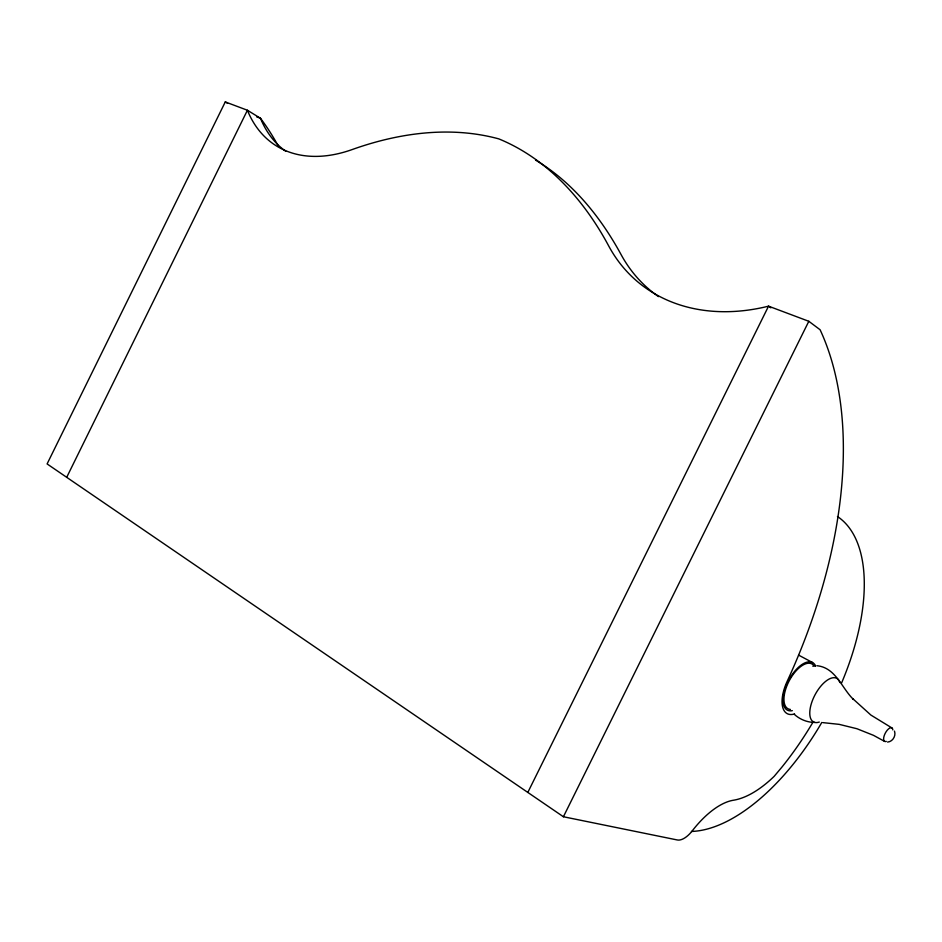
<?xml version="1.0" encoding="UTF-8"?>
<svg xmlns="http://www.w3.org/2000/svg" width="942" height="942" viewBox="0 0 942 942"><rect width="100%" height="100%" fill="white"/><g stroke="black" fill="none" stroke-linecap="round" stroke-linejoin="round"><path stroke-width="1.41" d="M794.565 713.942A32.205 15.296 -62 0 1 787.123 681.431A413.043 237.643 -60.4 0 0 820.093 329.747L808.813 321.293L768.554 306.162A207.099 157.432 -48.1 0 1 608.768 246.086C584.323 200.375 547.643 158.88 498.824 138.886C450.394 125.686 398.702 132.893 352.072 149.59A165.003 104.48 -56.7 0 1 247.416 110.249L225.279 101.924L47.1 463.923L563.41 816.749L677.027 839.911A20.924 10.174 -59.1 0 0 692.323 830.773A68.99 32.24 -59 0 1 733.382 800.241A102.337 49.526 -61.4 0 0 774.159 776.338L781.636 767.447A202.283 102.348 -61.7 0 0 813.358 721.513M66.694 477.323L247.416 110.249L260.487 118.28A163.567 104.48 -56.7 0 0 285.85 151.379M527.814 792.422L768.554 306.162L770.862 307.846M563.41 816.749L808.813 321.293M887.588 742.072C892.698 741.719 896.219 735.832 894.476 731.098M822.825 722.62L839.204 724.363L856.937 728.731L873.493 735.337L884.456 741.307M814.806 722.408C807.176 722.467 799.77 719.358 794.177 714.236M816.985 665.723C835.778 667.631 841.583 687.99 853.452 699.459L852.64 698.552L870.879 715.06L892.015 728.001M256.577 116.808L260.487 118.28A300.003 251.279 -56.3 0 1 278.149 145.798M798.581 655.102L812.546 662.544M225.279 101.924L227.658 103.373M535.574 160.116C572.665 182.265 600.607 216.99 621.061 254.54A204.873 156.784 -47.9 0 0 658.493 296.612M837.45 516.522A176.825 87.806 -61.8 0 1 841.583 682.985M821.801 722.443A176.825 87.806 -61.8 0 1 691.463 831.456M886.292 741.413A7.666 3.309 -62.1 0 1 883.761 737.386A7.666 3.309 -62.1 0 1 888.624 728.825A7.666 3.309 -62.1 0 1 892.839 729.92M819.293 722.043A24.692 11.422 -62 0 1 814.865 695.137A24.692 11.422 -62 0 1 839.875 682.55M792.316 710.657A26.929 12.799 -62 0 1 788.442 680.689A26.929 12.799 -62 0 1 815.654 665.994M790.385 709.444A25.399 12.069 -62 0 1 789.102 681.019A25.399 12.069 -62 0 1 813.511 665.205M812.84 666.229A25.458 12.034 -62 0 1 815.171 666.147"/></g></svg>
